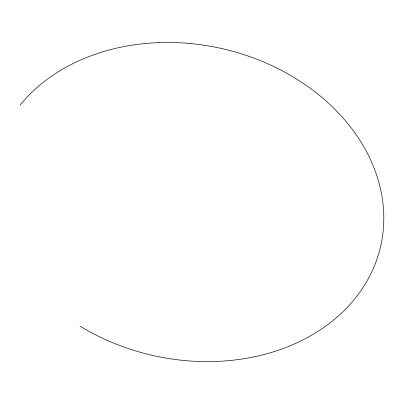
<?xml version="1.0" encoding="UTF-8"?>
<svg xmlns="http://www.w3.org/2000/svg" width="404" height="404" viewBox="0 0 404 404"><rect width="100%" height="100%" fill="white"/><g stroke="black" fill="none" stroke-linecap="round" stroke-linejoin="round"><path stroke-width="0.61" d="M20.2 104.984A198.248 157.282 12.9 0 1 291.91 76.21A198.248 157.282 12.9 0 1 352.773 301.263A198.248 157.282 12.9 0 1 80.007 326.139"/></g></svg>
